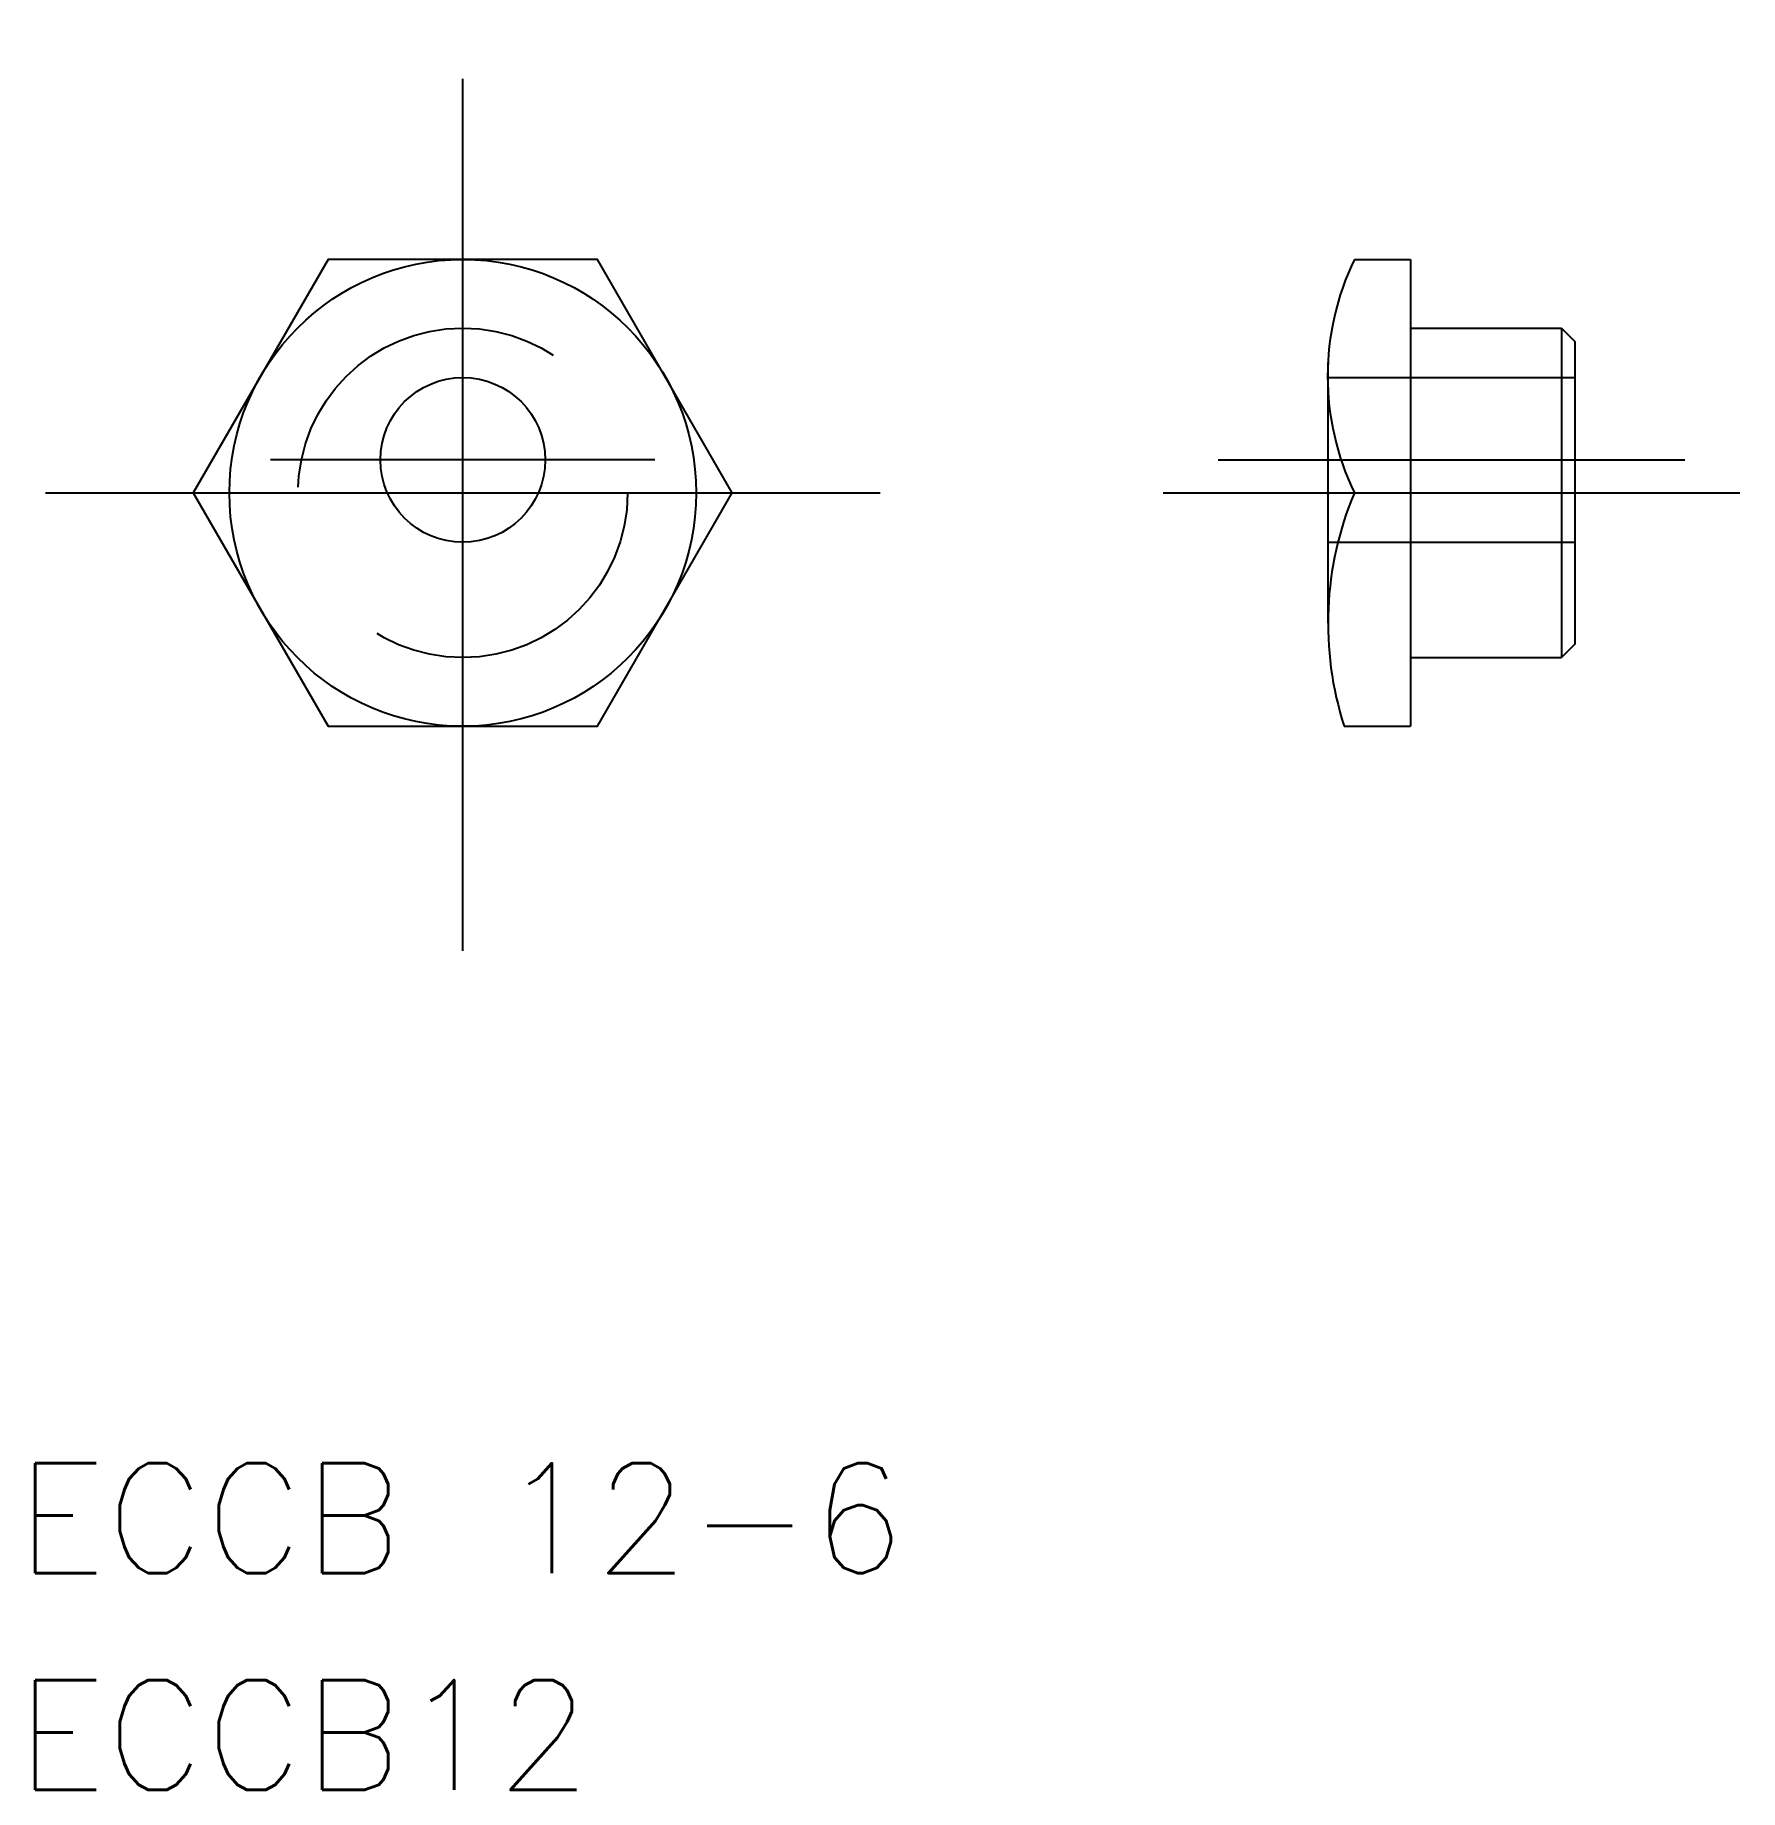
# Model space of a CAD drawing. Extents: x 13 to 75.1, y 10.2 to 74.1.
import ezdxf

# ---------------------------------------------------------------- set-up
doc = ezdxf.new("R2010")
doc.units = 0
doc.linetypes.add('CENTER', pattern=[50.8, 31.75, -6.35, 6.35, -6.35])
doc.linetypes.add('DASHED', pattern=[19.05, 12.7, -6.35])
doc.layers.get('0').update_dxf_attribs({"linetype": 'CONTINUOUS'})
doc.layers.add('CENTER', color=1, linetype='CONTINUOUS')
doc.styles.get("Standard").update_dxf_attribs({"font": 'txt.shx', "bigfont": 'bigfont.shx'})

msp = doc.modelspace()

# ---------------------------------------------------------------- linework, layer by layer
at = {"color": 7, "linetype": 'CONTINUOUS'}
for p, q in [((61.027, 65.977), (63.067, 65.977)), ((63.067, 65.977), (63.067, 48.977)), ((63.067, 63.477), (68.567, 63.477)), ((68.567, 63.477), (69.067, 62.977)), ((68.567, 63.477), (68.567, 51.477)), ((69.067, 51.977), (69.067, 62.977)), ((60.067, 62.227), (60.067, 52.727)), ((61.027, 57.477), (63.067, 57.477)), ((69.067, 51.977), (68.567, 51.477)), ((63.067, 51.477), (68.567, 51.477)), ((60.657, 48.977), (63.067, 48.977))]:
    msp.add_line(p, q, dxfattribs=at)
at = {"color": 3, "linetype": 'DASHED'}
for p, q in [((60.067, 61.677), (69.067, 61.677)), ((60.067, 55.677), (69.067, 55.677))]:
    msp.add_line(p, q, dxfattribs=at)
at = {"color": 7, "linetype": 'CONTINUOUS'}
msp.add_lwpolyline([(23.652, 65.977), (18.744, 57.477), (23.652, 48.977), (33.467, 48.977), (38.374, 57.477), (33.467, 65.977)], close=True, dxfattribs=at)
for centre, radius in [((28.559, 57.477), 8.5), ((28.559, 58.677), 3)]:
    msp.add_circle(centre, radius, dxfattribs=at)
at = {"color": 3, "linetype": 'DASHED'}
msp.add_circle((28.559, 57.477), 6, dxfattribs=at)
at = {"color": 7, "linetype": 'CONTINUOUS'}
for centre, radius, start, end in [((69.825, 61.727), 9.77, 154.21479, 205.78521), ((72.299, 52.727), 12.231, 157.14826, 197.85387)]:
    msp.add_arc(centre, radius, start, end, dxfattribs=at)
at = {"layer": 'CENTER', "color": 1, "linetype": 'CENTER'}
for p, q in [((28.559, 40.807), (28.559, 74.146)), ((35.559, 58.677), (21.559, 58.677)), ((56.067, 58.677), (73.067, 58.677)), ((13.359, 57.477), (43.759, 57.477)), ((54.067, 57.477), (75.067, 57.477))]:
    msp.add_line(p, q, dxfattribs=at)

# ---------------------------------------------------------------- texts
at = {"color": 7, "linetype": 'CONTINUOUS'}
for s, p in [('ECCB 12-6', (12.299, 18.144)), ('ECCB12', (12.299, 10.248))]:
    msp.add_text(s, height=4, dxfattribs=at).set_placement(p)

doc.saveas('drawing.dxf')
